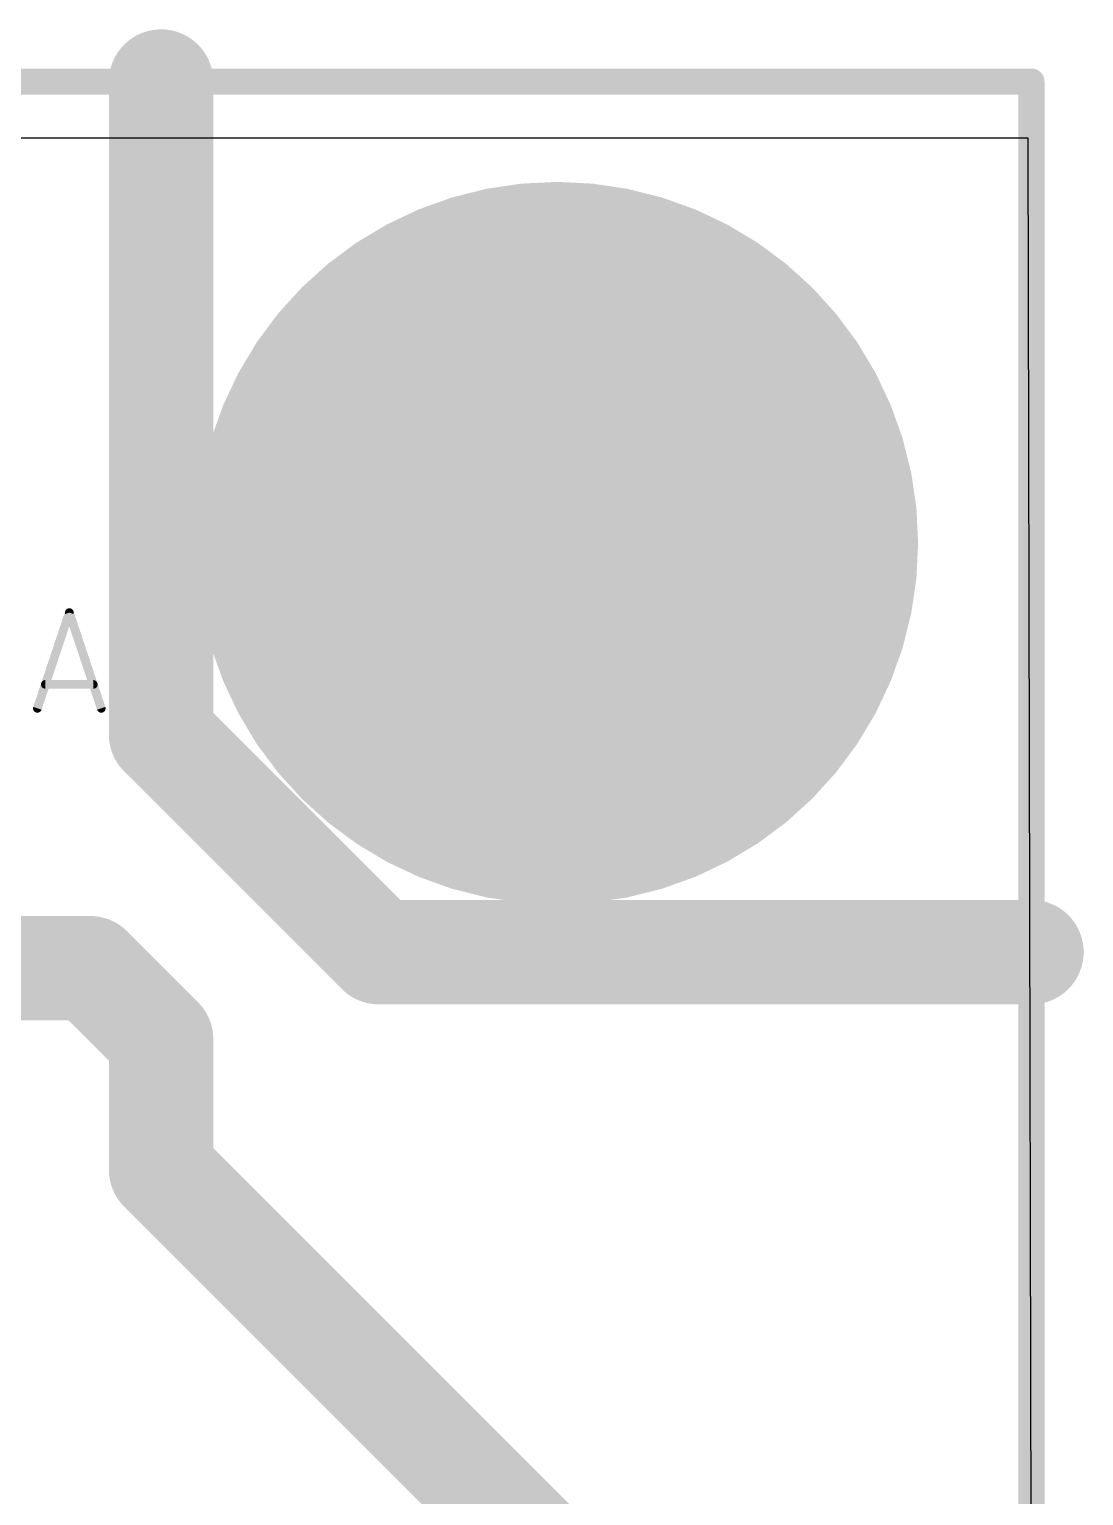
# Model space of a CAD drawing. Extents: x -0.6 to 18.1, y -1.8 to 18.1.
# Drawn here: x 11.93 to 18.08, y 9.53 to 18.08 of the extents above; entities that cross this region are included whole.
import ezdxf

# ---------------------------------------------------------------- set-up
doc = ezdxf.new("R2010")
doc.units = 0
for name, color, linetype in [('1', 12, 'CONTINUOUS'), ('16', 132, 'CONTINUOUS'), ('18', 110, 'CONTINUOUS'), ('20', 31, 'CONTINUOUS'), ('27', 253, 'CONTINUOUS'), ('42', 132, 'CONTINUOUS')]:
    doc.layers.add(name, color=color, linetype=linetype)

# ---------------------------------------------------------------- blocks, each defined once
blk = doc.blocks.new('ROUNDV')
at = {"const_width": 0.5}
blk.add_lwpolyline([(0, -0.25, 1), (0, 0.25, 1), (0, -0.25)], format="xyb", dxfattribs=at)

msp = doc.modelspace()

# ---------------------------------------------------------------- linework, layer by layer
at = {"layer": '1', "const_width": 0.6096}
for points in [[(12.286, 12.606), (10.425, 12.606)], [(12.7, 12.192), (12.286, 12.606)], [(12.7, 11.43), (12.7, 12.192)], [(15.899, 8.231), (12.7, 11.43)]]:
    msp.add_lwpolyline(points, dxfattribs=at)
at = {"layer": '1', "const_width": 0.3048}
for points in [[(12.3938, 12.7138, 1), (12.1782, 12.4982)], [(12.286, 12.4536, 1), (12.286, 12.7584)], [(12.8524, 12.192, 1), (12.5476, 12.192)], [(12.5922, 12.0842, 1), (12.8078, 12.2998)], [(12.8078, 11.5378, 1), (12.5922, 11.3222)], [(12.5476, 11.43, 1), (12.8524, 11.43)]]:
    msp.add_lwpolyline(points, format="xyb", dxfattribs=at)
at = {"layer": '16', "const_width": 0.1524}
for points in [[(0, 17.78), (17.78, 17.78)], [(17.78, 17.78), (17.78, 0)]]:
    msp.add_lwpolyline(points, dxfattribs=at)
at = {"layer": '16', "const_width": 0.0762}
for points in [[(17.8181, 17.78, 1), (17.7419, 17.78)], [(17.78, 17.7419, 1), (17.78, 17.8181)]]:
    msp.add_lwpolyline(points, format="xyb", dxfattribs=at)
at = {"layer": '20'}
for p, q in [((17.76, 17.45), (0, 17.45)), ((17.8, 0), (17.76, 17.45))]:
    msp.add_line(p, q, dxfattribs=at)
at = {"layer": '27', "const_width": 0.0508}
for points in [[(11.9781, 14.1224), (12.1643, 14.6812)], [(12.1643, 14.6812), (12.3506, 14.1224)], [(12.304, 14.2621), (12.0246, 14.2621)]]:
    msp.add_lwpolyline(points, dxfattribs=at)
at = {"layer": '27', "const_width": 0.0254}
for points in [[(12.1764, 14.6852, 1), (12.1523, 14.6772)], [(12.1764, 14.6772, 1), (12.1523, 14.6852)], [(12.0246, 14.2748, 1), (12.0246, 14.2494)], [(12.304, 14.2494, 1), (12.304, 14.2748)], [(11.966, 14.1264, 1), (11.9901, 14.1184)], [(12.3385, 14.1184, 1), (12.3626, 14.1264)]]:
    msp.add_lwpolyline(points, format="xyb", dxfattribs=at)
at = {"layer": '42', "const_width": 0.6096}
for points in [[(12.7, 17.78), (12.7, 13.97)], [(12.7, 13.97), (13.97, 12.7)], [(13.97, 12.7), (17.78, 12.7)]]:
    msp.add_lwpolyline(points, dxfattribs=at)
at = {"layer": '42', "const_width": 0.3048}
for points in [[(12.8524, 17.78, 1), (12.5476, 17.78)], [(12.8078, 14.0778, 1), (12.5922, 13.8622)], [(12.5476, 13.97, 1), (12.8524, 13.97)], [(13.97, 12.8524, 1), (13.97, 12.5476)], [(13.8622, 12.5922, 1), (14.0778, 12.8078)], [(17.78, 12.5476, 1), (17.78, 12.8524)]]:
    msp.add_lwpolyline(points, format="xyb", dxfattribs=at)

# ---------------------------------------------------------------- block references
at = {"layer": '18', "xscale": 4.216, "yscale": 4.216}
msp.add_blockref('ROUNDV', (15.0106, 15.0866), dxfattribs=at)
msp.add_blockref('ROUNDV', (15.0106, 15.0866), dxfattribs=at)

doc.saveas('drawing.dxf')
